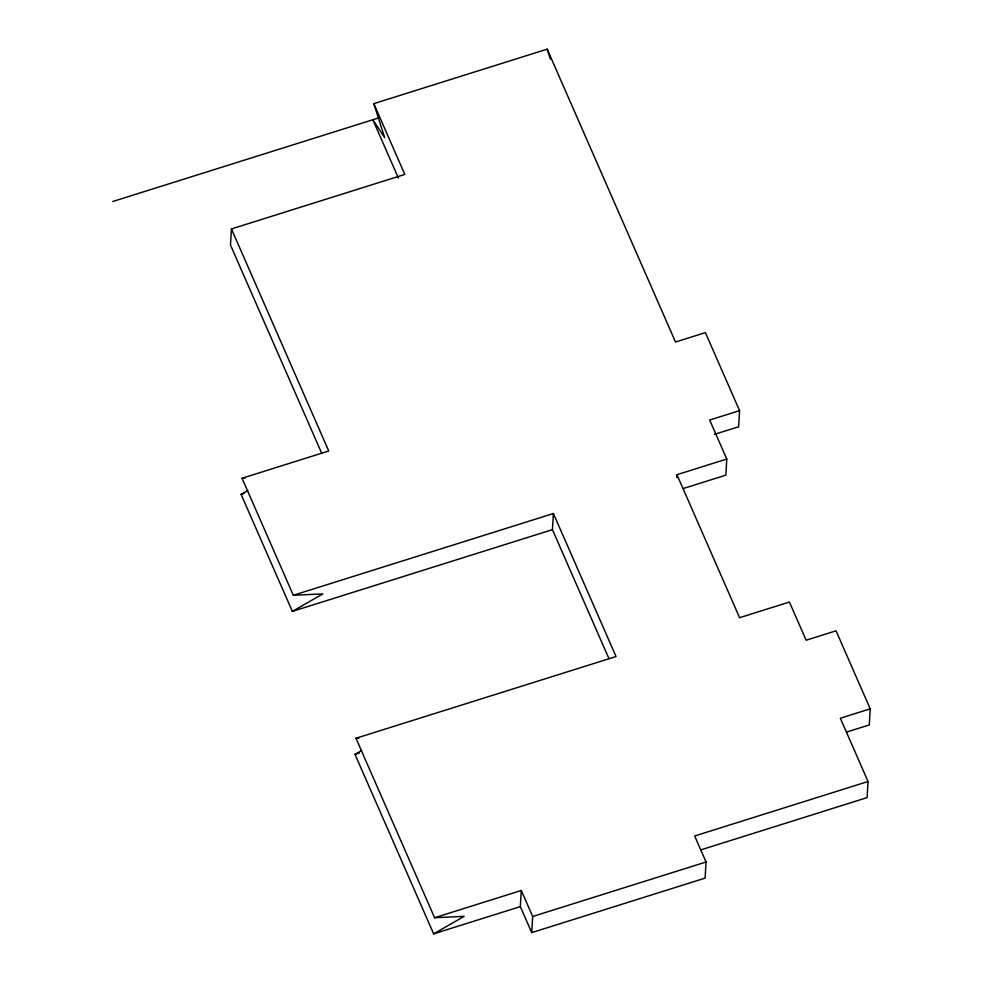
<?xml version="1.0" encoding="UTF-8"?>
<svg xmlns="http://www.w3.org/2000/svg" width="983" height="983" viewBox="0 0 983 983"><rect width="100%" height="100%" fill="white"/><g stroke="black" fill="none" stroke-linecap="round" stroke-linejoin="round"><path stroke-width="1.47" d="M714.42 434.363L738.626 426.757L739.572 410.636L705.401 332.623L675.505 342.023L547.187 49.15L373.81 103.645L404.824 174.433L231.447 228.928L230.489 245.05L321.625 453.065M739.572 410.636L709.689 420.036L726.781 459.049L676.955 474.703L739.597 617.693L789.423 602.038L806.146 640.216L836.041 630.816L870.225 708.829L840.33 718.229L868.05 781.51L694.674 835.992L706.064 862.005L705.106 878.114L531.729 932.609L520.326 906.609L521.285 890.487L434.597 917.729L355.969 738.258L616.046 656.533L553.392 513.531L293.315 595.268L242.051 478.242L328.74 451L231.447 228.928M608.944 658.622L552.434 529.653L553.392 513.531M531.729 932.609L532.688 916.488L521.285 890.487M676.783 477.627L676.955 474.703M726.781 459.049L725.823 475.158L683.111 488.588M870.225 708.829L869.267 724.95L846.486 732.102M868.05 781.51L867.092 797.618L701.002 849.828M552.434 529.653L292.356 611.389L241.093 494.363L247.728 490.542M292.356 611.389L322.866 593.892L293.315 595.268M520.326 906.609L433.638 933.85L355.01 754.379L361.646 750.582M433.638 933.85L464.148 916.353L434.597 917.729M112.775 201.503L378.676 117.923M241.093 494.363L243.981 493.454M355.01 754.379L359.397 753.003M532.688 916.488L706.064 862.005M242.051 478.242L245 478.094M355.969 738.258L358.93 738.122M398.398 178.058L372.852 119.766L384.697 137.657L373.81 103.645M547.187 49.15L550.369 59.066"/></g></svg>
